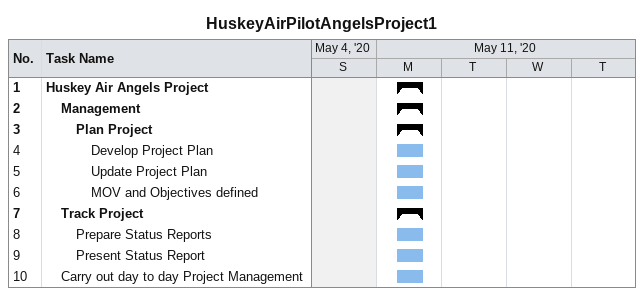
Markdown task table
HuskeyAirPilotAngelsProject1

| ID | Level | Task | Start | Finish |
|---|---|---|---|---|
| 1 | 1 | **Huskey Air Angels Project** | 2020-05-11 | 2020-05-11 |
| 2 | 2 | **Management** | 2020-05-11 | 2020-05-11 |
| 3 | 3 | **Plan Project** | 2020-05-11 | 2020-05-11 |
| 4 | 4 | Develop Project Plan | 2020-05-11 | 2020-05-11 |
| 5 | 4 | Update Project Plan | 2020-05-11 | 2020-05-11 |
| 6 | 4 | MOV and Objectives defined | 2020-05-11 | 2020-05-11 |
| 7 | 2 | **Track Project** | 2020-05-11 | 2020-05-11 |
| 8 | 3 | Prepare Status Reports | 2020-05-11 | 2020-05-11 |
| 9 | 3 | Present Status Report | 2020-05-11 | 2020-05-11 |
| 10 | 2 | Carry out day to day Project Management | 2020-05-11 | 2020-05-11 |
